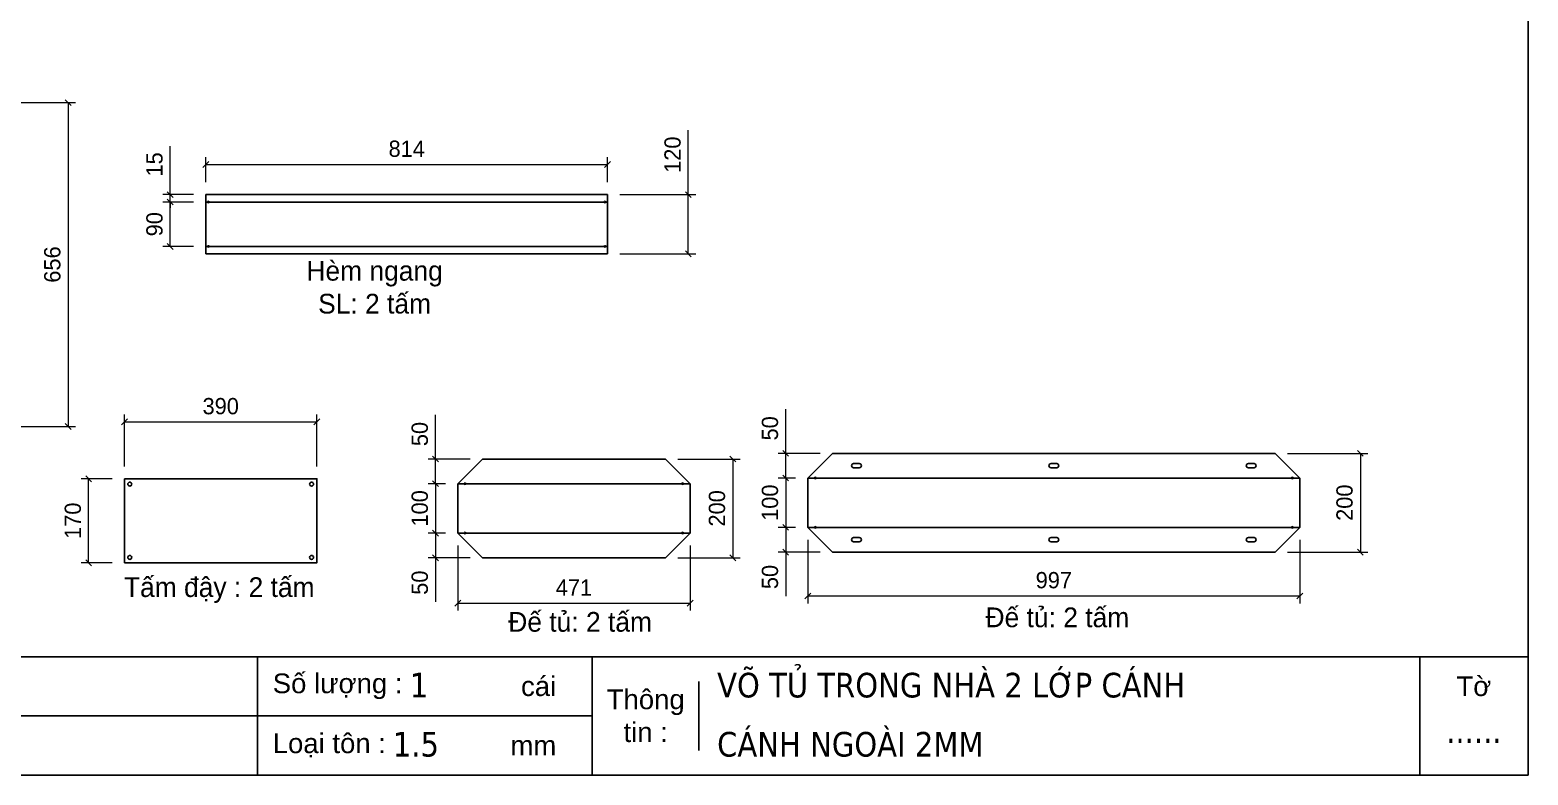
# Model space of a CAD drawing. Header units: millimetres. Extents: x 0 to 5930, y 0 to 4193.
# Drawn here: x 2893 to 5930, y 0 to 1510 of the extents above; entities that cross this region are included whole.
import ezdxf
from ezdxf.enums import TextEntityAlignment as Align

# ---------------------------------------------------------------- set-up
doc = ezdxf.new("R2010")
doc.units = ezdxf.units.MM
doc.layers.add('CNC', color=7, linetype='Continuous')
doc.layers.add('DIM', color=253, linetype='Continuous')
doc.styles.add('Arial', font='arial.ttf')
doc.styles.add('Tahoma (Input Text)', font='tahoma.ttf')
doc.dimstyles.new('Dim-33', dxfattribs={"dimtxt": 33, "dimasz": 12, "dimexe": 15, "dimexo": 25, "dimgap": 15, "dimtad": 1, "dimdec": 0, "dimtxsty": 'Standard', "dimblk": 'OBLIQUE', "dimcen": 10, "dimclrd": 5, "dimclre": 5, "dimclrt": 3, "dimazin": 3, "dimtfac": 1, "dimtdec": 0, "dimtmove": 0, "dimatfit": 3, "dimldrblk": 'OPEN30', "dimlwd": 9, "dimlwe": 9})

# ---------------------------------------------------------------- blocks, each defined once
blk = doc.blocks.new('*D30')
at = {"color": 0, "linetype": 'ByBlock', "lineweight": -2}
for p, q in [((3090.7, 721.4), (3078.7, 709.4)), ((3468.7, 709.4), (3480.7, 721.4))]:
    blk.add_line(p, q, dxfattribs=at)
at = {"layer": 'Defpoints', "color": 0, "transparency": 16777216}
for p in [(3474.7, 715.4), (3084.7, 600.2), (3474.7, 600.2)]:
    blk.add_point(p, dxfattribs=at)
at = {"layer": 'DIM', "color": 5, "lineweight": 9, "transparency": 16777216}
for p, q in [((3084.7, 625.2), (3084.7, 730.4)), ((3474.7, 625.2), (3474.7, 730.4)), ((3084.7, 715.4), (3474.7, 715.4))]:
    blk.add_line(p, q, dxfattribs=at)
at = {"layer": 'DIM', "color": 3, "transparency": 16777216, "insert": (3279.7, 747.2), "char_height": 33, "attachment_point": 5}
blk.add_mtext('390', dxfattribs=at)
blk = doc.blocks.new('_Oblique')
at = {"color": 0, "linetype": 'ByBlock', "lineweight": -2}
blk.add_line((-0.5, -0.5), (0.5, 0.5), dxfattribs=at)
blk = doc.blocks.new('_Open30')
at = {"color": 0, "linetype": 'ByBlock', "lineweight": -2}
for p, q in [((-1, 0.27), (0, 0)), ((0, 0), (-1, -0.27)), ((0, 0), (-1, 0))]:
    blk.add_line(p, q, dxfattribs=at)
blk = doc.blocks.new('*D31')
at = {"color": 0, "linetype": 'ByBlock', "lineweight": -2}
for p, q in [((3018, 594.2), (3006, 606.2)), ((3006, 436.2), (3018, 424.2))]:
    blk.add_line(p, q, dxfattribs=at)
at = {"layer": 'Defpoints', "color": 0, "transparency": 16777216}
for p in [(3012, 600.2), (3084.7, 600.2), (3084.7, 430.2)]:
    blk.add_point(p, dxfattribs=at)
at = {"layer": 'DIM', "color": 5, "lineweight": 9, "transparency": 16777216}
for p, q in [((3059.7, 600.2), (2997, 600.2)), ((3012, 430.2), (3012, 600.2)), ((3059.7, 430.2), (2997, 430.2))]:
    blk.add_line(p, q, dxfattribs=at)
at = {"layer": 'DIM', "color": 3, "transparency": 16777216, "insert": (2980.1, 515.2), "char_height": 33, "attachment_point": 5, "rotation": 90}
blk.add_mtext('170', dxfattribs=at)
blk = doc.blocks.new('*D39')
at = {"color": 0, "linetype": 'ByBlock', "lineweight": -2}
for p, q in [((4323.6, 634.3), (4311.6, 646.3)), ((4311.6, 446.3), (4323.6, 434.3))]:
    blk.add_line(p, q, dxfattribs=at)
at = {"layer": 'Defpoints', "color": 0, "transparency": 16777216}
for p in [(4181.1, 640.3), (4181.1, 440.3), (4317.6, 440.3)]:
    blk.add_point(p, dxfattribs=at)
at = {"layer": 'DIM', "color": 5, "lineweight": 9, "transparency": 16777216}
for p, q in [((4206.1, 640.3), (4332.6, 640.3)), ((4317.6, 640.3), (4317.6, 440.3)), ((4206.1, 440.3), (4332.6, 440.3))]:
    blk.add_line(p, q, dxfattribs=at)
at = {"layer": 'DIM', "color": 3, "transparency": 16777216, "insert": (4285.7, 540.3), "char_height": 33, "attachment_point": 5, "rotation": 90}
blk.add_mtext('200', dxfattribs=at)
blk = doc.blocks.new('*D40')
at = {"color": 0, "linetype": 'ByBlock', "lineweight": -2}
for p, q in [((3766.1, 354.4), (3754.1, 342.4)), ((4225.1, 342.4), (4237.1, 354.4))]:
    blk.add_line(p, q, dxfattribs=at)
at = {"layer": 'Defpoints', "color": 0, "transparency": 16777216}
for p in [(3760.1, 490.3), (4231.1, 490.3), (4231.1, 348.4)]:
    blk.add_point(p, dxfattribs=at)
at = {"layer": 'DIM', "color": 5, "lineweight": 9, "transparency": 16777216}
for p, q in [((3760.1, 465.3), (3760.1, 333.4)), ((4231.1, 465.3), (4231.1, 333.4)), ((3760.1, 348.4), (4231.1, 348.4))]:
    blk.add_line(p, q, dxfattribs=at)
at = {"layer": 'DIM', "color": 3, "transparency": 16777216, "insert": (3995.6, 379.9), "char_height": 33, "attachment_point": 5}
blk.add_mtext('471', dxfattribs=at)
blk = doc.blocks.new('*D41')
at = {"color": 0, "linetype": 'ByBlock', "lineweight": -2}
for p, q in [((3721.2, 584.3), (3709.2, 596.3)), ((3709.2, 496.3), (3721.2, 484.3))]:
    blk.add_line(p, q, dxfattribs=at)
at = {"layer": 'Defpoints', "color": 0, "transparency": 16777216}
for p in [(3760.1, 590.3), (3715.2, 490.3), (3760.1, 490.3)]:
    blk.add_point(p, dxfattribs=at)
at = {"layer": 'DIM', "color": 5, "lineweight": 9, "transparency": 16777216}
for p, q in [((3735.1, 590.3), (3700.2, 590.3)), ((3715.2, 590.3), (3715.2, 490.3)), ((3735.1, 490.3), (3700.2, 490.3))]:
    blk.add_line(p, q, dxfattribs=at)
at = {"layer": 'DIM', "color": 3, "transparency": 16777216, "insert": (3683.3, 540.3), "char_height": 33, "attachment_point": 5, "rotation": 90}
blk.add_mtext('100', dxfattribs=at)
blk = doc.blocks.new('*D42')
at = {"color": 0, "linetype": 'ByBlock', "lineweight": -2}
for p, q in [((3721.2, 634.3), (3709.2, 646.3)), ((3709.2, 596.3), (3721.2, 584.3))]:
    blk.add_line(p, q, dxfattribs=at)
at = {"layer": 'Defpoints', "color": 0, "transparency": 16777216}
for p in [(3715.2, 640.3), (3810.1, 640.3), (3760.1, 590.3)]:
    blk.add_point(p, dxfattribs=at)
at = {"layer": 'DIM', "color": 5, "lineweight": 9, "transparency": 16777216}
for p, q in [((3715.2, 640.3), (3715.2, 729.5)), ((3785.1, 640.3), (3700.2, 640.3)), ((3715.2, 590.3), (3715.2, 640.3)), ((3735.1, 590.3), (3700.2, 590.3))]:
    blk.add_line(p, q, dxfattribs=at)
at = {"layer": 'DIM', "color": 3, "transparency": 16777216, "insert": (3683.3, 690.9), "char_height": 33, "attachment_point": 5, "rotation": 90}
blk.add_mtext('50', dxfattribs=at)
blk = doc.blocks.new('*D43')
at = {"color": 0, "linetype": 'ByBlock', "lineweight": -2}
for p, q in [((3721.2, 484.3), (3709.2, 496.3)), ((3709.2, 446.3), (3721.2, 434.3))]:
    blk.add_line(p, q, dxfattribs=at)
at = {"layer": 'Defpoints', "color": 0, "transparency": 16777216}
for p in [(3760.1, 490.3), (3715.2, 440.3), (3810.1, 440.3)]:
    blk.add_point(p, dxfattribs=at)
at = {"layer": 'DIM', "color": 5, "lineweight": 9, "transparency": 16777216}
for p, q in [((3735.1, 490.3), (3700.2, 490.3)), ((3715.2, 490.3), (3715.2, 440.3)), ((3785.1, 440.3), (3700.2, 440.3)), ((3715.2, 440.3), (3715.2, 351.2))]:
    blk.add_line(p, q, dxfattribs=at)
at = {"layer": 'DIM', "color": 3, "transparency": 16777216, "insert": (3683.3, 389.7), "char_height": 33, "attachment_point": 5, "rotation": 90}
blk.add_mtext('50', dxfattribs=at)
blk = doc.blocks.new('*D44')
at = {"color": 0, "linetype": 'ByBlock', "lineweight": -2}
for p, q in [((5595.7, 645.8), (5583.7, 657.8)), ((5583.7, 457.8), (5595.7, 445.8))]:
    blk.add_line(p, q, dxfattribs=at)
at = {"layer": 'Defpoints', "color": 0, "transparency": 16777216}
for p in [(5416.9, 651.8), (5416.9, 451.8), (5589.7, 451.8)]:
    blk.add_point(p, dxfattribs=at)
at = {"layer": 'DIM', "color": 5, "lineweight": 9, "transparency": 16777216}
for p, q in [((5441.9, 651.8), (5604.7, 651.8)), ((5589.7, 651.8), (5589.7, 451.8)), ((5441.9, 451.8), (5604.7, 451.8))]:
    blk.add_line(p, q, dxfattribs=at)
at = {"layer": 'DIM', "color": 3, "transparency": 16777216, "insert": (5557.8, 551.8), "char_height": 33, "attachment_point": 5, "rotation": 90}
blk.add_mtext('200', dxfattribs=at)
blk = doc.blocks.new('*D45')
at = {"color": 0, "linetype": 'ByBlock', "lineweight": -2}
for p, q in [((4475.9, 368.8), (4463.9, 356.8)), ((5460.9, 356.8), (5472.9, 368.8))]:
    blk.add_line(p, q, dxfattribs=at)
at = {"layer": 'Defpoints', "color": 0, "transparency": 16777216}
for p in [(4469.9, 501.8), (5466.9, 501.8), (5466.9, 362.8)]:
    blk.add_point(p, dxfattribs=at)
at = {"layer": 'DIM', "color": 5, "lineweight": 9, "transparency": 16777216}
for p, q in [((4469.9, 476.8), (4469.9, 347.8)), ((5466.9, 476.8), (5466.9, 347.8)), ((4469.9, 362.8), (5466.9, 362.8))]:
    blk.add_line(p, q, dxfattribs=at)
at = {"layer": 'DIM', "color": 3, "transparency": 16777216, "insert": (4968.4, 394.6), "char_height": 33, "attachment_point": 5}
blk.add_mtext('997', dxfattribs=at)
blk = doc.blocks.new('*D46')
at = {"color": 0, "linetype": 'ByBlock', "lineweight": -2}
for p, q in [((4430.9, 595.8), (4418.9, 607.8)), ((4418.9, 507.8), (4430.9, 495.8))]:
    blk.add_line(p, q, dxfattribs=at)
at = {"layer": 'Defpoints', "color": 0, "transparency": 16777216}
for p in [(4469.9, 601.8), (4424.9, 501.8), (4469.9, 501.8)]:
    blk.add_point(p, dxfattribs=at)
at = {"layer": 'DIM', "color": 5, "lineweight": 9, "transparency": 16777216}
for p, q in [((4444.9, 601.8), (4409.9, 601.8)), ((4424.9, 601.8), (4424.9, 501.8)), ((4444.9, 501.8), (4409.9, 501.8))]:
    blk.add_line(p, q, dxfattribs=at)
at = {"layer": 'DIM', "color": 3, "transparency": 16777216, "insert": (4393.1, 551.8), "char_height": 33, "attachment_point": 5, "rotation": 90}
blk.add_mtext('100', dxfattribs=at)
blk = doc.blocks.new('*D47')
at = {"color": 0, "linetype": 'ByBlock', "lineweight": -2}
for p, q in [((4430.9, 645.8), (4418.9, 657.8)), ((4418.9, 607.8), (4430.9, 595.8))]:
    blk.add_line(p, q, dxfattribs=at)
at = {"layer": 'Defpoints', "color": 0, "transparency": 16777216}
for p in [(4424.9, 651.8), (4519.9, 651.8), (4469.9, 601.8)]:
    blk.add_point(p, dxfattribs=at)
at = {"layer": 'DIM', "color": 5, "lineweight": 9, "transparency": 16777216}
for p, q in [((4424.9, 651.8), (4424.9, 741)), ((4494.9, 651.8), (4409.9, 651.8)), ((4424.9, 601.8), (4424.9, 651.8)), ((4444.9, 601.8), (4409.9, 601.8))]:
    blk.add_line(p, q, dxfattribs=at)
at = {"layer": 'DIM', "color": 3, "transparency": 16777216, "insert": (4393.1, 702.4), "char_height": 33, "attachment_point": 5, "rotation": 90}
blk.add_mtext('50', dxfattribs=at)
blk = doc.blocks.new('*D48')
at = {"color": 0, "linetype": 'ByBlock', "lineweight": -2}
for p, q in [((4430.9, 495.8), (4418.9, 507.8)), ((4418.9, 457.8), (4430.9, 445.8))]:
    blk.add_line(p, q, dxfattribs=at)
at = {"layer": 'Defpoints', "color": 0, "transparency": 16777216}
for p in [(4469.9, 501.8), (4424.9, 451.8), (4519.9, 451.8)]:
    blk.add_point(p, dxfattribs=at)
at = {"layer": 'DIM', "color": 5, "lineweight": 9, "transparency": 16777216}
for p, q in [((4444.9, 501.8), (4409.9, 501.8)), ((4424.9, 501.8), (4424.9, 451.8)), ((4494.9, 451.8), (4409.9, 451.8)), ((4424.9, 451.8), (4424.9, 362.7))]:
    blk.add_line(p, q, dxfattribs=at)
at = {"layer": 'DIM', "color": 3, "transparency": 16777216, "insert": (4393.1, 401.2), "char_height": 33, "attachment_point": 5, "rotation": 90}
blk.add_mtext('50', dxfattribs=at)
blk = doc.blocks.new('ovan8.5x20')
at = {"layer": 'CNC', "color": 2, "lineweight": -3}
for p, q in [((5.7, 4.2), (-5.8, 4.2)), ((-5.8, -4.2), (5.7, -4.2))]:
    blk.add_line(p, q, dxfattribs=at)
for centre, start, end in [((-5.8, 0), 90, 270), ((5.7, 0), 270, 90)]:
    blk.add_arc(centre, 4.25, start, end, dxfattribs=at)
blk = doc.blocks.new('f3daunguoc')
at = {"layer": 'CNC', "color": 2, "lineweight": -3}
blk.add_circle((0, 0), 1.5, dxfattribs=at)
blk = doc.blocks.new('*D50')
at = {"color": 0, "linetype": 'ByBlock', "lineweight": -2}
for p, q in [((2976.4, 1356.4), (2964.4, 1368.4)), ((2964.4, 712.4), (2976.4, 700.4))]:
    blk.add_line(p, q, dxfattribs=at)
at = {"layer": 'Defpoints', "color": 0, "transparency": 16777216}
for p in [(2655.4, 1362.4), (2680.4, 706.4), (2970.4, 706.4)]:
    blk.add_point(p, dxfattribs=at)
at = {"layer": 'DIM', "color": 5, "lineweight": 9, "transparency": 16777216}
for p, q in [((2680.4, 1362.4), (2985.4, 1362.4)), ((2970.4, 1362.4), (2970.4, 706.4)), ((2705.4, 706.4), (2985.4, 706.4))]:
    blk.add_line(p, q, dxfattribs=at)
at = {"layer": 'DIM', "color": 3, "transparency": 16777216, "insert": (2938.5, 1034.4), "char_height": 33, "attachment_point": 5, "rotation": 90}
blk.add_mtext('656', dxfattribs=at)
blk = doc.blocks.new('*D59')
at = {"color": 0, "linetype": 'ByBlock', "lineweight": -2}
for p, q in [((3171.4, 1182), (3183.4, 1170)), ((3183.4, 1155), (3171.4, 1167))]:
    blk.add_line(p, q, dxfattribs=at)
at = {"layer": 'Defpoints', "color": 0, "transparency": 16777216}
for p in [(3177.4, 1176), (3249.7, 1176), (3249.7, 1161)]:
    blk.add_point(p, dxfattribs=at)
at = {"layer": 'DIM', "color": 5, "lineweight": 9, "transparency": 16777216}
for p, q in [((3177.4, 1176), (3177.4, 1274.4)), ((3224.7, 1176), (3162.4, 1176)), ((3224.7, 1161), (3162.4, 1161)), ((3177.4, 1161), (3177.4, 1176)), ((3177.4, 1161), (3177.4, 1149))]:
    blk.add_line(p, q, dxfattribs=at)
at = {"layer": 'DIM', "color": 3, "transparency": 16777216, "insert": (3145.6, 1237.2), "char_height": 33, "attachment_point": 5, "rotation": 90}
blk.add_mtext('15', dxfattribs=at)
blk = doc.blocks.new('*D60')
at = {"color": 0, "linetype": 'ByBlock', "lineweight": -2}
for p, q in [((4233.5, 1170), (4221.5, 1182)), ((4221.5, 1062), (4233.5, 1050))]:
    blk.add_line(p, q, dxfattribs=at)
at = {"layer": 'Defpoints', "color": 0, "transparency": 16777216}
for p in [(4063.7, 1176), (4227.5, 1176), (4063.7, 1056)]:
    blk.add_point(p, dxfattribs=at)
at = {"layer": 'DIM', "color": 5, "lineweight": 9, "transparency": 16777216}
for p, q in [((4227.5, 1176), (4227.5, 1306.7)), ((4088.7, 1176), (4242.5, 1176)), ((4227.5, 1056), (4227.5, 1176)), ((4088.7, 1056), (4242.5, 1056))]:
    blk.add_line(p, q, dxfattribs=at)
at = {"layer": 'DIM', "color": 3, "transparency": 16777216, "insert": (4195.7, 1256.9), "char_height": 33, "attachment_point": 5, "rotation": 90}
blk.add_mtext('120', dxfattribs=at)
blk = doc.blocks.new('*D61')
at = {"color": 0, "linetype": 'ByBlock', "lineweight": -2}
for p, q in [((3255.7, 1242.9), (3243.7, 1230.9)), ((4057.7, 1230.9), (4069.7, 1242.9))]:
    blk.add_line(p, q, dxfattribs=at)
at = {"layer": 'Defpoints', "color": 0, "transparency": 16777216}
for p in [(4063.7, 1236.9), (3249.7, 1176), (4063.7, 1176)]:
    blk.add_point(p, dxfattribs=at)
at = {"layer": 'DIM', "color": 5, "lineweight": 9, "transparency": 16777216}
for p, q in [((3249.7, 1201), (3249.7, 1251.9)), ((4063.7, 1201), (4063.7, 1251.9)), ((3249.7, 1236.9), (4063.7, 1236.9))]:
    blk.add_line(p, q, dxfattribs=at)
at = {"layer": 'DIM', "color": 3, "transparency": 16777216, "insert": (3656.7, 1268.8), "char_height": 33, "attachment_point": 5}
blk.add_mtext('814', dxfattribs=at)
blk = doc.blocks.new('*D62')
at = {"color": 0, "linetype": 'ByBlock', "lineweight": -2}
for p, q in [((3183.4, 1155), (3171.4, 1167)), ((3171.4, 1077), (3183.4, 1065))]:
    blk.add_line(p, q, dxfattribs=at)
at = {"layer": 'Defpoints', "color": 0, "transparency": 16777216}
for p in [(3177.4, 1161), (3249.7, 1161), (3249.7, 1071)]:
    blk.add_point(p, dxfattribs=at)
at = {"layer": 'DIM', "color": 5, "lineweight": 9, "transparency": 16777216}
for p, q in [((3224.7, 1161), (3162.4, 1161)), ((3177.4, 1071), (3177.4, 1161)), ((3224.7, 1071), (3162.4, 1071))]:
    blk.add_line(p, q, dxfattribs=at)
at = {"layer": 'DIM', "color": 3, "transparency": 16777216, "insert": (3145.6, 1116), "char_height": 33, "attachment_point": 5, "rotation": 90}
blk.add_mtext('90', dxfattribs=at)
blk = doc.blocks.new('khungtenAsean2')
at = {"color": 7}
for p, q in [((2970, -1980), (0, -1980)), ((1680, -1980), (1680, -2100)), ((2020, -1980), (2020, -2100)), ((2860, -1980), (2860, -2100)), ((2128.3, -2005), (2128.3, -2075)), ((2020, -2040), (0, -2040))]:
    blk.add_line(p, q, dxfattribs=at)
blk.add_lwpolyline([(0, 0), (2970, 0), (2970, -2100), (0, -2100)], close=True, dxfattribs=at)
at = {"color": 2, "char_height": 20, "style": 'Arial'}
for s, insert, width, attachment_point in [('  Số lượng :', (1680, -2010), 917.634, 4), ('cái', (1947.6, -2010), 917.634, 4), ('Tờ', (2915, -2010), 110, 5), ('Thông\\Ptin :', (2074.2, -2040), 108.311, 5), ('  Loại tôn :', (1680, -2070), 917.634, 4), ('mm', (1936.9, -2070), 917.634, 4)]:
    blk.add_mtext(s, dxfattribs=dict(at, insert=insert, width=width, attachment_point=attachment_point))
at = {"color": 1, "style": 'Tahoma (Input Text)', "flags": 8}
for tag, p in [('#01', (137.1, -2021.3)), ('#03', (506.6, -2019.3)), ('#05', (1106.6, -2021.3)), ('#07', (1834.7, -2021.3)), ('#09', (2146.7, -2021.3)), ('#02', (98.5, -2081.3)), ('#04', (486.1, -2081.3)), ('#06', (1065.3, -2081.3)), ('#08', (1817.4, -2081.3)), ('#10', (2146.7, -2081.3))]:
    blk.add_attdef(tag, p, '', height=25, dxfattribs=at)
blk.add_attdef('#11', text='', height=25, dxfattribs=at).set_placement((2915, -2067.3), align=Align.CENTER)

msp = doc.modelspace()

# ---------------------------------------------------------------- linework, layer by layer
at = {"color": 7}
for p, q in [((3249.7, 1176), (4063.7, 1176)), ((3249.7, 1161), (4063.7, 1161)), ((3249.7, 1071), (4063.7, 1071)), ((3249.7, 1056), (4063.7, 1056)), ((3760.1, 590.3), (3810.1, 640.3)), ((3810.1, 640.3), (4181.1, 640.3)), ((4181.1, 640.3), (4231.1, 590.3)), ((4469.9, 601.8), (4519.9, 651.8)), ((4519.9, 651.8), (5416.9, 651.8)), ((5416.9, 651.8), (5466.9, 601.8)), ((3760.1, 590.3), (4231.1, 590.3)), ((3760.1, 490.3), (3760.1, 590.3)), ((4231.1, 590.3), (4231.1, 490.3)), ((4469.9, 601.8), (5466.9, 601.8)), ((4469.9, 501.8), (4469.9, 601.8)), ((5466.9, 601.8), (5466.9, 501.8)), ((4231.1, 490.3), (3760.1, 490.3)), ((3760.1, 490.3), (3810.1, 440.3)), ((4231.1, 490.3), (4181.1, 440.3)), ((5466.9, 501.8), (4469.9, 501.8)), ((4469.9, 501.8), (4519.9, 451.8)), ((5466.9, 501.8), (5416.9, 451.8)), ((4181.1, 440.3), (3810.1, 440.3)), ((5416.9, 451.8), (4519.9, 451.8))]:
    msp.add_line(p, q, dxfattribs=at)
at = {"color": 2}
for p, q in [((3249.7, 1056), (3249.7, 1176)), ((4063.7, 1056), (4063.7, 1176))]:
    msp.add_line(p, q, dxfattribs=at)
at = {"color": 7}
msp.add_lwpolyline([(3084.7, 600.2), (3474.7, 600.2), (3474.7, 430.2), (3084.7, 430.2)], close=True, dxfattribs=at)
at = {"color": 2}
for centre in [(3254.7, 1161), (4058.7, 1161), (3254.7, 1071), (4058.7, 1071)]:
    msp.add_circle(centre, 1.5, dxfattribs=at)
at = {"color": 7}
for centre in [(3095.4, 589.4), (3463.9, 589.4), (3095.4, 440.9), (3463.9, 440.9)]:
    msp.add_circle(centre, 4, dxfattribs=at)

# ---------------------------------------------------------------- block references
ref = msp.add_blockref('khungtenAsean2', (0, 4192.7), dxfattribs=dict(at, xscale=1.996500000008381, yscale=1.996500000008381, zscale=1.996500000008381))
ref.add_attrib('#11', '......', dxfattribs={"color": 1, "height": 49.91, "style": 'Tahoma (Input Text)'}).set_placement((5819.8, 65.2), align=Align.CENTER)
ref.add_attrib('#09', 'VÕ TỦ TRONG NHÀ 2 LỚP CÁNH', (4285.9, 157.2), dxfattribs={"color": 1, "height": 49.913, "style": 'Tahoma (Input Text)'})
ref.add_attrib('#10', 'CÁNH NGOÀI 2MM', (4285.9, 37.4), dxfattribs={"color": 1, "height": 49.913, "style": 'Tahoma (Input Text)'})
ref.add_attrib('#08', '1.5  ', (3628.5, 37.4), dxfattribs={"color": 1, "height": 49.91, "style": 'Tahoma (Input Text)'})
ref.add_attrib('#07', '1', (3662.9, 157.2), dxfattribs={"color": 1, "height": 49.9, "style": 'Tahoma (Input Text)'})
at = {"lineweight": -3, "rotation": 270}
for p in [(3775.1, 590.3), (4484.9, 601.8), (3775.1, 490.3), (4484.9, 501.8)]:
    msp.add_blockref('f3daunguoc', p, dxfattribs=at)
at = {"lineweight": -3, "xscale": -1, "rotation": 90}
for p in [(4216.1, 590.3), (5451.9, 601.8), (4216.1, 490.3), (5451.9, 501.8)]:
    msp.add_blockref('f3daunguoc', p, dxfattribs=at)
at = {"layer": 'CNC', "lineweight": -3, "xscale": -1, "rotation": 180}
msp.add_blockref('ovan8.5x20', (4568.4, 626.8), dxfattribs=at)
at = {"layer": 'CNC', "lineweight": -3, "rotation": 180}
for p in [(4968.4, 626.8), (5368.4, 626.8)]:
    msp.add_blockref('ovan8.5x20', p, dxfattribs=at)
at = {"layer": 'CNC', "lineweight": -3}
msp.add_blockref('ovan8.5x20', (4568.4, 476.8), dxfattribs=at)
at = {"layer": 'CNC', "lineweight": -3, "xscale": -1}
for p in [(4968.4, 476.8), (5368.4, 476.8)]:
    msp.add_blockref('ovan8.5x20', p, dxfattribs=at)

# ---------------------------------------------------------------- texts
at = {"color": 2, "char_height": 40, "width": 775, "attachment_point": 5}
for s, insert in [('Hèm ngang \\PSL: 2 tấm', (3591.6, 988.1)), ('Tấm đậy : 2 tấm ', (3276.7, 374.7)), ('Đế tủ: 2 tấm ', (4008.2, 310.1)), ('Đế tủ: 2 tấm ', (4975.6, 319.2))]:
    msp.add_mtext(s, dxfattribs=dict(at, insert=insert))

# ---------------------------------------------------------------- dimensions: what is measured, and where the dimension line sits
at = {"layer": 'DIM', "color": 2}
for base, p1, p2, picture, middle in [((2970.4, 706.4), (2655.4, 1362.4), (2680.4, 706.4), '*D50', (2938.5, 1034.4)), ((3177.4, 1176), (3249.7, 1161), (3249.7, 1176), '*D59', (3145.6, 1237.2)), ((3012, 600.2), (3084.7, 430.2), (3084.7, 600.2), '*D31', (2980.1, 515.2))]:
    dim = msp.add_linear_dim(base=base, p1=p1, p2=p2, angle=90, dimstyle='Dim-33', dxfattribs=at)
    dim.commit()
    dim.dimension.update_dxf_attribs({"geometry": picture, "text_midpoint": middle})
for base, p1, p2, picture, middle in [((4227.5, 1176), (4063.7, 1056), (4063.7, 1176), '*D60', (4227.5, 1256.9)), ((3177.4, 1161), (3249.7, 1071), (3249.7, 1161), '*D62', (3177.4, 1116))]:
    dim = msp.add_linear_dim(base=base, p1=p1, p2=p2, angle=90, dimstyle='Dim-33', dxfattribs=at)
    dim.commit()
    dim.dimension.update_dxf_attribs({"geometry": picture, "text_midpoint": middle, "dimtype": 160})
for base, p1, p2, picture, middle in [((4063.7, 1236.9), (3249.7, 1176), (4063.7, 1176), '*D61', (3656.7, 1268.8)), ((3474.7, 715.4), (3084.7, 600.2), (3474.7, 600.2), '*D30', (3279.7, 747.2))]:
    dim = msp.add_linear_dim(base=base, p1=p1, p2=p2, dimstyle='Dim-33', dxfattribs=at)
    dim.commit()
    dim.dimension.update_dxf_attribs({"geometry": picture, "text_midpoint": middle})
at = {"layer": 'DIM', "color": 7}
for base, p1, p2, picture, middle in [((3715.2, 640.3), (3760.1, 590.3), (3810.1, 640.3), '*D42', (3683.3, 690.9)), ((4424.9, 651.8), (4469.9, 601.8), (4519.9, 651.8), '*D47', (4393.1, 702.4)), ((4424.9, 501.8), (4469.9, 601.8), (4469.9, 501.8), '*D46', (4393.1, 551.8)), ((3715.2, 490.3), (3760.1, 590.3), (3760.1, 490.3), '*D41', (3683.3, 540.3)), ((3715.2, 440.3), (3760.1, 490.3), (3810.1, 440.3), '*D43', (3683.3, 389.7)), ((4424.9, 451.8), (4469.9, 501.8), (4519.9, 451.8), '*D48', (4393.1, 401.2))]:
    dim = msp.add_linear_dim(base=base, p1=p1, p2=p2, angle=90, dimstyle='Dim-33', dxfattribs=at)
    dim.commit()
    dim.dimension.update_dxf_attribs({"geometry": picture, "text_midpoint": middle})
for base, p1, p2, picture, middle in [((4317.6, 440.3), (4181.1, 640.3), (4181.1, 440.3), '*D39', (4317.6, 540.3)), ((5589.7, 451.8), (5416.9, 651.8), (5416.9, 451.8), '*D44', (5589.7, 551.8))]:
    dim = msp.add_linear_dim(base=base, p1=p1, p2=p2, angle=90, dimstyle='Dim-33', dxfattribs=at)
    dim.commit()
    dim.dimension.update_dxf_attribs({"geometry": picture, "text_midpoint": middle, "dimtype": 160})
for base, p1, p2, picture, middle in [((4231.1, 348.4), (3760.1, 490.3), (4231.1, 490.3), '*D40', (3995.6, 348.4)), ((5466.9, 362.8), (4469.9, 501.8), (5466.9, 501.8), '*D45', (4968.4, 362.8))]:
    dim = msp.add_linear_dim(base=base, p1=p1, p2=p2, dimstyle='Dim-33', dxfattribs=at)
    dim.commit()
    dim.dimension.update_dxf_attribs({"geometry": picture, "text_midpoint": middle, "dimtype": 160})

doc.saveas('drawing.dxf')
